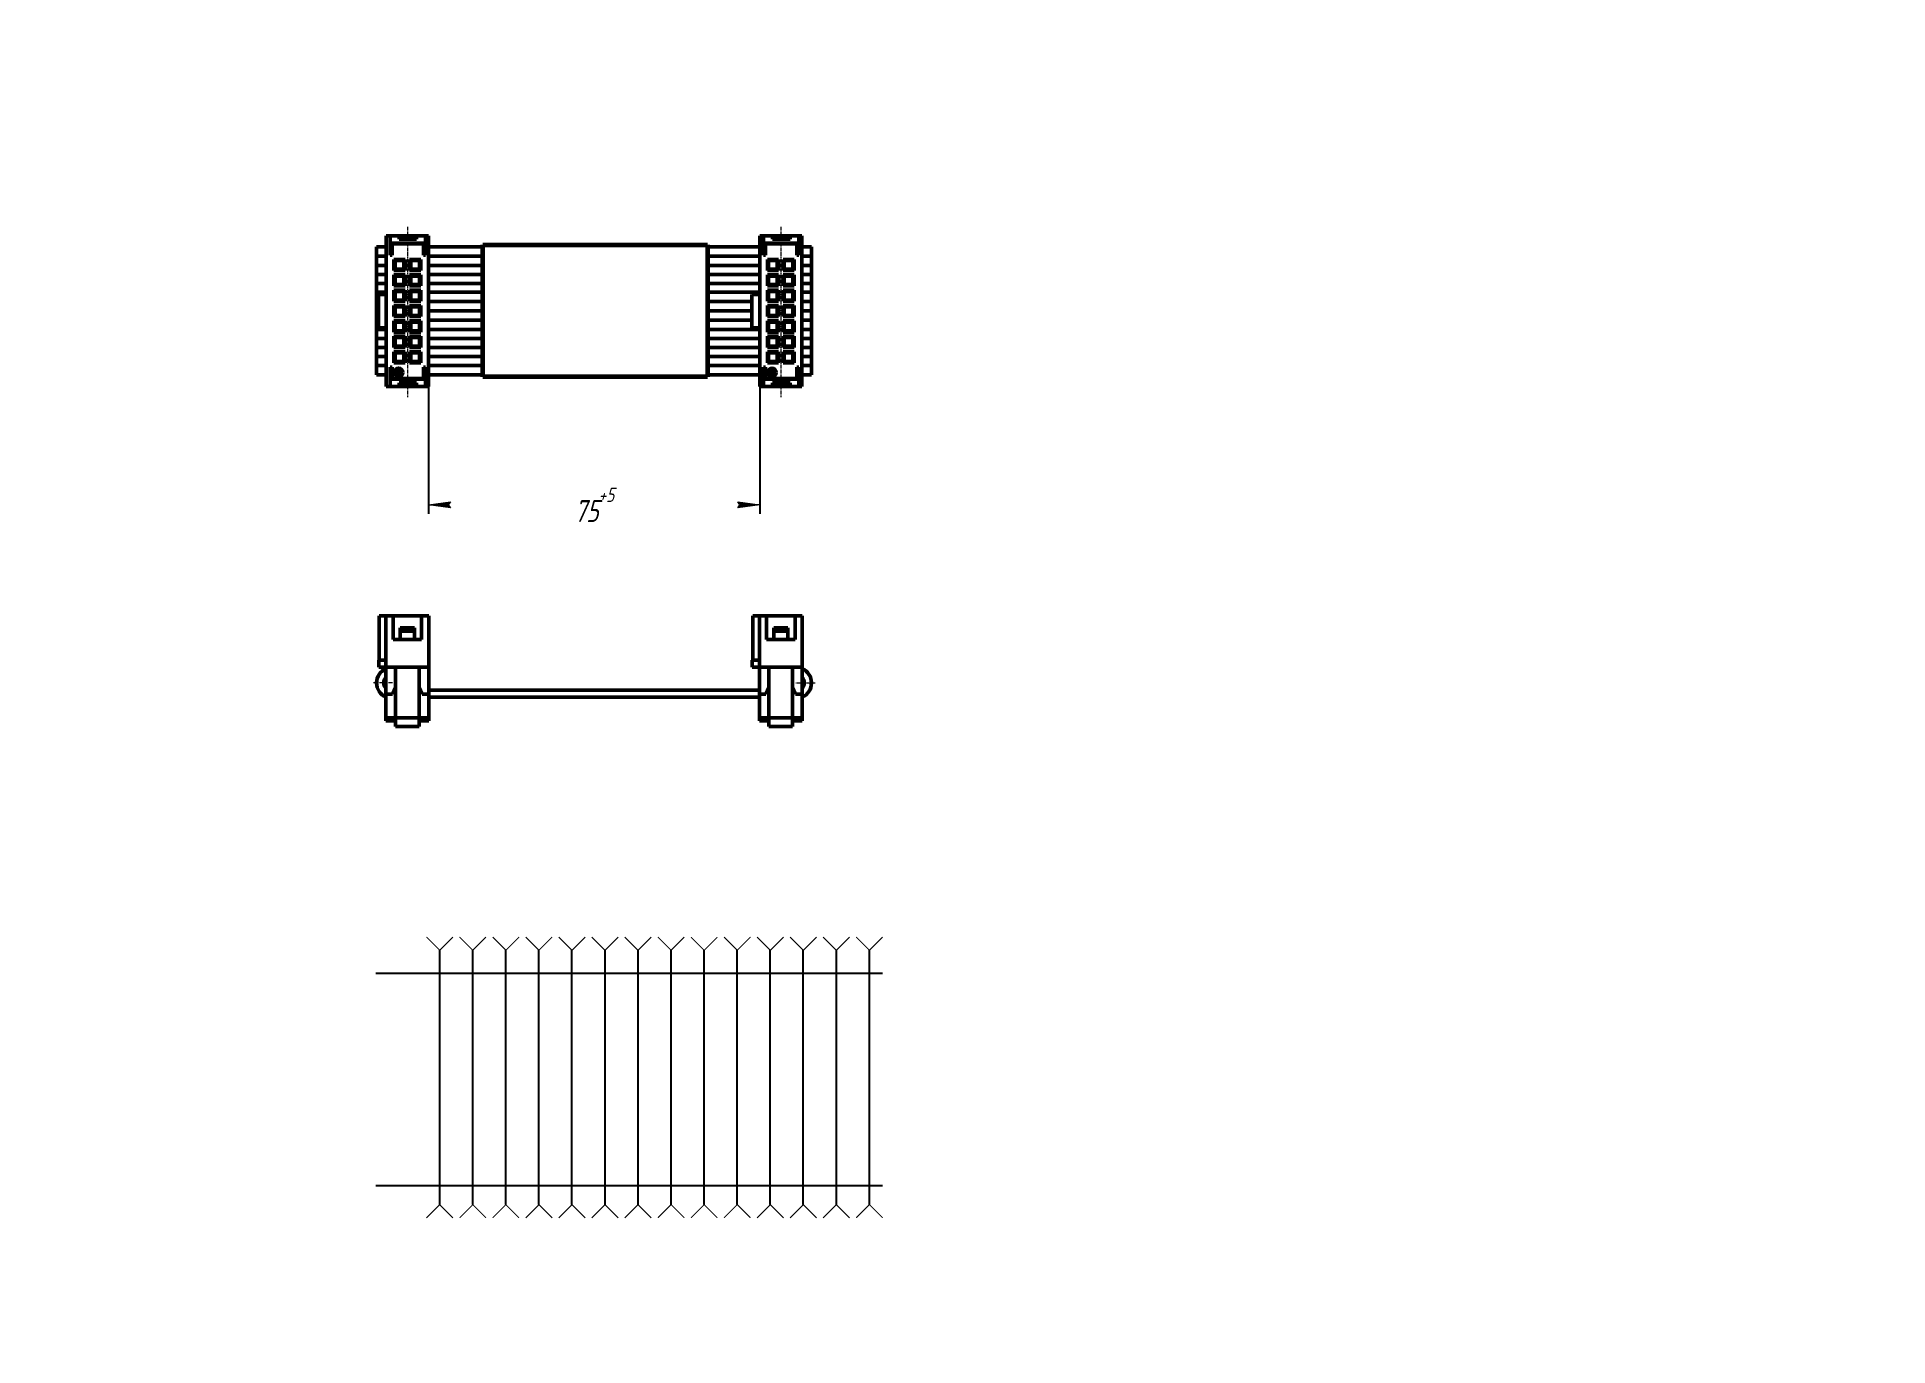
# Model space of a CAD drawing. Header units: millimetres. Extents: x 0 to 420, y 0 to 297.
import ezdxf

# ---------------------------------------------------------------- set-up
doc = ezdxf.new("R2010")
doc.units = ezdxf.units.MM
for name, pattern in [('K5LT32820', [0]), ('K5LT32821', [1.2, 0.75, -0.15, 0.15, -0.15]), ('K5LT32822', [0.2, 0.125, -0.025, 0.025, -0.025]), ('K5LT32823', [0]), ('K5LT_BASIC', [0]), ('K5LT_THIN', [0])]:
    doc.linetypes.add(name, pattern=pattern)
doc.styles.add('KDIMTEXTSTYLE', font='GOST_AU.SHX', dxfattribs={"width": 0.96, "oblique": 15, "height": 5})
doc.dimstyles.new('KDIMSTYLE (1.00)', dxfattribs={"dimtxt": 5, "dimasz": 1, "dimexe": 2, "dimexo": 0, "dimgap": 1, "dimtad": 1, "dimtxsty": 'KDIMTEXTSTYLE', "dimsah": 1, "dimcen": 0, "dimdle": 1, "dimadec": 0, "dimazin": 0, "dimtfac": 0.667, "dimtmove": 0, "dimatfit": 3, "dimfxl": 1, "dimtvp": 1, "dimtolj": 1, "dimtzin": 0, "dimarcsym": 0})

# ---------------------------------------------------------------- blocks, each defined once
blk = doc.blocks.new('U0')
at = {"color": 14, "linetype": 'K5LT32821', "lineweight": 20, "true_color": 0xa50000}
blk.add_line((168.77, 253.92), (168.77, 215.31), dxfattribs=at)
at = {"color": 174, "linetype": 'K5LT32820', "lineweight": 50, "true_color": 0x0000a5}
for p, q in [((164, 251.91), (164, 217.71)), ((173.54, 251.91), (164, 251.91)), ((164.87, 247.51), (164.87, 251.91)), ((172.87, 250.25), (164.87, 250.25)), ((172.42, 250.11), (165.33, 250.11)), ((165.33, 247.51), (165.33, 250.11)), ((166.89, 251.11), (166.89, 251.91)), ((170.86, 251.11), (166.89, 251.11)), ((170.86, 251.91), (170.86, 251.11)), ((172.42, 247.51), (172.42, 250.11)), ((172.87, 250.11), (172.87, 251.91)), ((172.87, 247.51), (172.87, 251.91)), ((173.54, 251.91), (173.54, 217.71)), ((165.33, 247.51), (164.87, 247.51)), ((166.01, 246.26), (165.73, 246.54)), ((168.25, 246.54), (165.73, 246.54)), ((165.73, 246.54), (165.73, 244.02)), ((165.73, 244.02), (166.01, 244.3)), ((168.25, 244.02), (165.73, 244.02)), ((167.97, 246.26), (166.01, 246.26)), ((166.01, 244.3), (166.01, 246.26)), ((167.97, 244.3), (166.01, 244.3)), ((167.97, 246.26), (168.25, 246.54)), ((167.97, 244.3), (167.97, 246.26)), ((168.25, 244.02), (167.97, 244.3)), ((168.25, 246.54), (168.25, 244.02)), ((169.56, 246.26), (169.28, 246.54)), ((171.8, 246.54), (169.28, 246.54)), ((169.28, 246.54), (169.28, 244.02)), ((169.28, 244.02), (169.56, 244.3)), ((171.8, 244.02), (169.28, 244.02)), ((171.52, 246.26), (169.56, 246.26)), ((169.56, 244.3), (169.56, 246.26)), ((171.52, 244.3), (169.56, 244.3)), ((171.52, 246.26), (171.8, 246.54)), ((171.52, 244.3), (171.52, 246.26)), ((171.8, 244.02), (171.52, 244.3)), ((171.8, 246.54), (171.8, 244.02)), ((172.87, 247.51), (172.42, 247.51)), ((166.01, 242.77), (165.73, 243.05)), ((168.25, 243.05), (165.73, 243.05)), ((165.73, 243.05), (165.73, 240.53)), ((165.73, 240.53), (166.01, 240.81)), ((168.25, 240.53), (165.73, 240.53)), ((166.01, 239.28), (165.73, 239.56)), ((168.25, 239.56), (165.73, 239.56)), ((165.73, 239.56), (165.73, 237.04)), ((167.97, 242.77), (166.01, 242.77)), ((166.01, 240.81), (166.01, 242.77)), ((167.97, 240.81), (166.01, 240.81)), ((167.97, 242.77), (168.25, 243.05)), ((167.97, 240.81), (167.97, 242.77)), ((168.25, 240.53), (167.97, 240.81)), ((167.97, 239.28), (168.25, 239.56)), ((168.25, 243.05), (168.25, 240.53)), ((168.25, 239.56), (168.25, 237.04)), ((169.56, 242.77), (169.28, 243.05)), ((171.8, 243.05), (169.28, 243.05)), ((169.28, 243.05), (169.28, 240.53)), ((169.28, 240.53), (169.56, 240.81)), ((171.8, 240.53), (169.28, 240.53)), ((169.56, 239.28), (169.28, 239.56)), ((171.8, 239.56), (169.28, 239.56)), ((169.28, 239.56), (169.28, 237.04)), ((171.52, 242.77), (169.56, 242.77)), ((169.56, 240.81), (169.56, 242.77)), ((171.52, 240.81), (169.56, 240.81)), ((171.52, 242.77), (171.8, 243.05)), ((171.52, 240.81), (171.52, 242.77)), ((171.8, 240.53), (171.52, 240.81)), ((171.52, 239.28), (171.8, 239.56)), ((171.8, 243.05), (171.8, 240.53)), ((171.8, 239.56), (171.8, 237.04)), ((162.2, 238.61), (162.2, 231.01)), ((162.2, 238.61), (164, 238.61)), ((165.73, 237.04), (166.01, 237.32)), ((168.25, 237.04), (165.73, 237.04)), ((166.01, 235.79), (165.73, 236.07)), ((168.25, 236.07), (165.73, 236.07)), ((165.73, 236.07), (165.73, 233.55)), ((167.97, 239.28), (166.01, 239.28)), ((166.01, 237.32), (166.01, 239.28)), ((167.97, 237.32), (166.01, 237.32)), ((167.97, 235.79), (166.01, 235.79)), ((166.01, 233.83), (166.01, 235.79)), ((167.97, 237.32), (167.97, 239.28)), ((168.25, 237.04), (167.97, 237.32)), ((167.97, 235.79), (168.25, 236.07)), ((167.97, 233.83), (167.97, 235.79)), ((168.25, 236.07), (168.25, 233.55)), ((169.28, 237.04), (169.56, 237.32)), ((171.8, 237.04), (169.28, 237.04)), ((169.56, 235.79), (169.28, 236.07)), ((171.8, 236.07), (169.28, 236.07)), ((169.28, 236.07), (169.28, 233.55)), ((171.52, 239.28), (169.56, 239.28)), ((169.56, 237.32), (169.56, 239.28)), ((171.52, 237.32), (169.56, 237.32)), ((171.52, 235.79), (169.56, 235.79)), ((169.56, 233.83), (169.56, 235.79)), ((171.52, 237.32), (171.52, 239.28)), ((171.8, 237.04), (171.52, 237.32)), ((171.52, 235.79), (171.8, 236.07)), ((171.52, 233.83), (171.52, 235.79)), ((171.8, 236.07), (171.8, 233.55)), ((162.2, 231.01), (164, 231.01)), ((165.73, 233.55), (166.01, 233.83)), ((168.25, 233.55), (165.73, 233.55)), ((166.01, 232.3), (165.73, 232.58)), ((168.25, 232.58), (165.73, 232.58)), ((165.73, 232.58), (165.73, 230.06)), ((167.97, 233.83), (166.01, 233.83)), ((167.97, 232.3), (166.01, 232.3)), ((166.01, 230.34), (166.01, 232.3)), ((168.25, 233.55), (167.97, 233.83)), ((167.97, 232.3), (168.25, 232.58)), ((167.97, 230.34), (167.97, 232.3)), ((168.25, 232.58), (168.25, 230.06)), ((169.28, 233.55), (169.56, 233.83)), ((171.8, 233.55), (169.28, 233.55)), ((169.56, 232.3), (169.28, 232.58)), ((171.8, 232.58), (169.28, 232.58)), ((169.28, 232.58), (169.28, 230.06)), ((171.52, 233.83), (169.56, 233.83)), ((171.52, 232.3), (169.56, 232.3)), ((169.56, 230.34), (169.56, 232.3)), ((171.8, 233.55), (171.52, 233.83)), ((171.52, 232.3), (171.8, 232.58)), ((171.52, 230.34), (171.52, 232.3)), ((171.8, 232.58), (171.8, 230.06)), ((165.73, 230.06), (166.01, 230.34)), ((168.25, 230.06), (165.73, 230.06)), ((166.01, 228.81), (165.73, 229.09)), ((168.25, 229.09), (165.73, 229.09)), ((165.73, 229.09), (165.73, 226.57)), ((165.73, 226.57), (166.01, 226.85)), ((167.97, 230.34), (166.01, 230.34)), ((167.97, 228.81), (166.01, 228.81)), ((166.01, 226.85), (166.01, 228.81)), ((167.97, 226.85), (166.01, 226.85)), ((168.25, 230.06), (167.97, 230.34)), ((167.97, 228.81), (168.25, 229.09)), ((167.97, 226.85), (167.97, 228.81)), ((168.25, 226.57), (167.97, 226.85)), ((168.25, 229.09), (168.25, 226.57)), ((169.28, 230.06), (169.56, 230.34)), ((171.8, 230.06), (169.28, 230.06)), ((169.56, 228.81), (169.28, 229.09)), ((171.8, 229.09), (169.28, 229.09)), ((169.28, 229.09), (169.28, 226.57)), ((169.28, 226.57), (169.56, 226.85)), ((171.52, 230.34), (169.56, 230.34)), ((171.52, 228.81), (169.56, 228.81)), ((169.56, 226.85), (169.56, 228.81)), ((171.52, 226.85), (169.56, 226.85)), ((171.8, 230.06), (171.52, 230.34)), ((171.52, 228.81), (171.8, 229.09)), ((171.52, 226.85), (171.52, 228.81)), ((171.8, 226.57), (171.52, 226.85)), ((171.8, 229.09), (171.8, 226.57)), ((168.25, 226.57), (165.73, 226.57)), ((166.01, 225.32), (165.73, 225.6)), ((168.25, 225.6), (165.73, 225.6)), ((165.73, 225.6), (165.73, 223.08)), ((165.73, 223.08), (166.01, 223.36)), ((168.25, 223.08), (165.73, 223.08)), ((167.97, 225.32), (166.01, 225.32)), ((166.01, 223.36), (166.01, 225.32)), ((167.97, 223.36), (166.01, 223.36)), ((167.97, 225.32), (168.25, 225.6)), ((167.97, 223.36), (167.97, 225.32)), ((168.25, 223.08), (167.97, 223.36)), ((168.25, 225.6), (168.25, 223.08)), ((171.8, 226.57), (169.28, 226.57)), ((169.56, 225.32), (169.28, 225.6)), ((171.8, 225.6), (169.28, 225.6)), ((169.28, 225.6), (169.28, 223.08)), ((169.28, 223.08), (169.56, 223.36)), ((171.8, 223.08), (169.28, 223.08)), ((171.52, 225.32), (169.56, 225.32)), ((169.56, 223.36), (169.56, 225.32)), ((171.52, 223.36), (169.56, 223.36)), ((171.52, 225.32), (171.8, 225.6)), ((171.52, 223.36), (171.52, 225.32)), ((171.8, 223.08), (171.52, 223.36)), ((171.8, 225.6), (171.8, 223.08)), ((165.33, 222.11), (164.87, 222.11)), ((164.87, 222.11), (164.87, 217.71)), ((172.87, 219.37), (164.87, 219.37)), ((165.33, 222.11), (165.33, 219.51)), ((172.42, 219.51), (165.33, 219.51)), ((170.86, 218.51), (166.89, 218.51)), ((166.89, 218.51), (166.89, 217.71)), ((170.86, 217.71), (170.86, 218.51)), ((172.87, 222.11), (172.42, 222.11)), ((172.42, 222.11), (172.42, 219.51)), ((172.87, 222.11), (172.87, 217.71)), ((172.87, 219.51), (172.87, 217.71)), ((173.54, 217.71), (164, 217.71))]:
    blk.add_line(p, q, dxfattribs=at)
blk = doc.blocks.new('U1')
at = {"color": 150, "linetype": 'K5LT_BASIC', "lineweight": 60, "true_color": 0x0080ff}
for p, q in [((101.14, 249.87), (152.14, 249.87)), ((101.14, 219.87), (101.14, 249.87)), ((152.14, 249.87), (152.14, 219.87)), ((152.14, 219.87), (101.14, 219.87))]:
    blk.add_line(p, q, dxfattribs=at)
blk = doc.blocks.new('U2')
at = {"color": 14, "linetype": 'K5LT32821', "lineweight": 20, "true_color": 0xa50000}
blk.add_line((84.03, 253.92), (84.03, 215.31), dxfattribs=at)
at = {"color": 174, "linetype": 'K5LT32820', "lineweight": 50, "true_color": 0x0000a5}
for p, q in [((79.26, 251.91), (79.26, 217.71)), ((88.8, 251.91), (79.26, 251.91)), ((80.14, 247.51), (80.14, 251.91)), ((88.14, 250.25), (80.14, 250.25)), ((87.69, 250.11), (80.59, 250.11)), ((80.59, 247.51), (80.59, 250.11)), ((82.16, 251.11), (82.16, 251.91)), ((86.12, 251.11), (82.16, 251.11)), ((86.12, 251.91), (86.12, 251.11)), ((87.69, 247.51), (87.69, 250.11)), ((88.14, 250.11), (88.14, 251.91)), ((88.14, 247.51), (88.14, 251.91)), ((88.8, 251.91), (88.8, 217.71)), ((80.59, 247.51), (80.14, 247.51)), ((81.28, 246.26), (81, 246.54)), ((83.52, 246.54), (81, 246.54)), ((81, 246.54), (81, 244.02)), ((81, 244.02), (81.28, 244.3)), ((83.52, 244.02), (81, 244.02)), ((83.24, 246.26), (81.28, 246.26)), ((81.28, 244.3), (81.28, 246.26)), ((83.24, 244.3), (81.28, 244.3)), ((83.24, 246.26), (83.52, 246.54)), ((83.24, 244.3), (83.24, 246.26)), ((83.52, 244.02), (83.24, 244.3)), ((83.52, 246.54), (83.52, 244.02)), ((84.83, 246.26), (84.55, 246.54)), ((87.07, 246.54), (84.55, 246.54)), ((84.55, 246.54), (84.55, 244.02)), ((84.55, 244.02), (84.83, 244.3)), ((87.07, 244.02), (84.55, 244.02)), ((86.79, 246.26), (84.83, 246.26)), ((84.83, 244.3), (84.83, 246.26)), ((86.79, 244.3), (84.83, 244.3)), ((86.79, 246.26), (87.07, 246.54)), ((86.79, 244.3), (86.79, 246.26)), ((87.07, 244.02), (86.79, 244.3)), ((87.07, 246.54), (87.07, 244.02)), ((88.14, 247.51), (87.69, 247.51)), ((81.28, 242.77), (81, 243.05)), ((83.52, 243.05), (81, 243.05)), ((81, 243.05), (81, 240.53)), ((81, 240.53), (81.28, 240.81)), ((83.52, 240.53), (81, 240.53)), ((81.28, 239.28), (81, 239.56)), ((83.52, 239.56), (81, 239.56)), ((81, 239.56), (81, 237.04)), ((83.24, 242.77), (81.28, 242.77)), ((81.28, 240.81), (81.28, 242.77)), ((83.24, 240.81), (81.28, 240.81)), ((83.24, 242.77), (83.52, 243.05)), ((83.24, 240.81), (83.24, 242.77)), ((83.52, 240.53), (83.24, 240.81)), ((83.24, 239.28), (83.52, 239.56)), ((83.52, 243.05), (83.52, 240.53)), ((83.52, 239.56), (83.52, 237.04)), ((84.83, 242.77), (84.55, 243.05)), ((87.07, 243.05), (84.55, 243.05)), ((84.55, 243.05), (84.55, 240.53)), ((84.55, 240.53), (84.83, 240.81)), ((87.07, 240.53), (84.55, 240.53)), ((84.83, 239.28), (84.55, 239.56)), ((87.07, 239.56), (84.55, 239.56)), ((84.55, 239.56), (84.55, 237.04)), ((86.79, 242.77), (84.83, 242.77)), ((84.83, 240.81), (84.83, 242.77)), ((86.79, 240.81), (84.83, 240.81)), ((86.79, 242.77), (87.07, 243.05)), ((86.79, 240.81), (86.79, 242.77)), ((87.07, 240.53), (86.79, 240.81)), ((86.79, 239.28), (87.07, 239.56)), ((87.07, 243.05), (87.07, 240.53)), ((87.07, 239.56), (87.07, 237.04)), ((77.46, 238.61), (77.46, 231.01)), ((77.46, 238.61), (79.26, 238.61)), ((81, 237.04), (81.28, 237.32)), ((83.52, 237.04), (81, 237.04)), ((81.28, 235.79), (81, 236.07)), ((83.52, 236.07), (81, 236.07)), ((81, 236.07), (81, 233.55)), ((83.24, 239.28), (81.28, 239.28)), ((81.28, 237.32), (81.28, 239.28)), ((83.24, 237.32), (81.28, 237.32)), ((83.24, 235.79), (81.28, 235.79)), ((81.28, 233.83), (81.28, 235.79)), ((83.24, 237.32), (83.24, 239.28)), ((83.52, 237.04), (83.24, 237.32)), ((83.24, 235.79), (83.52, 236.07)), ((83.24, 233.83), (83.24, 235.79)), ((83.52, 236.07), (83.52, 233.55)), ((84.55, 237.04), (84.83, 237.32)), ((87.07, 237.04), (84.55, 237.04)), ((84.83, 235.79), (84.55, 236.07)), ((87.07, 236.07), (84.55, 236.07)), ((84.55, 236.07), (84.55, 233.55)), ((86.79, 239.28), (84.83, 239.28)), ((84.83, 237.32), (84.83, 239.28)), ((86.79, 237.32), (84.83, 237.32)), ((86.79, 235.79), (84.83, 235.79)), ((84.83, 233.83), (84.83, 235.79)), ((86.79, 237.32), (86.79, 239.28)), ((87.07, 237.04), (86.79, 237.32)), ((86.79, 235.79), (87.07, 236.07)), ((86.79, 233.83), (86.79, 235.79)), ((87.07, 236.07), (87.07, 233.55)), ((77.46, 231.01), (79.26, 231.01)), ((81, 233.55), (81.28, 233.83)), ((83.52, 233.55), (81, 233.55)), ((81.28, 232.3), (81, 232.58)), ((83.52, 232.58), (81, 232.58)), ((81, 232.58), (81, 230.06)), ((83.24, 233.83), (81.28, 233.83)), ((83.24, 232.3), (81.28, 232.3)), ((81.28, 230.34), (81.28, 232.3)), ((83.52, 233.55), (83.24, 233.83)), ((83.24, 232.3), (83.52, 232.58)), ((83.24, 230.34), (83.24, 232.3)), ((83.52, 232.58), (83.52, 230.06)), ((84.55, 233.55), (84.83, 233.83)), ((87.07, 233.55), (84.55, 233.55)), ((84.83, 232.3), (84.55, 232.58)), ((87.07, 232.58), (84.55, 232.58)), ((84.55, 232.58), (84.55, 230.06)), ((86.79, 233.83), (84.83, 233.83)), ((86.79, 232.3), (84.83, 232.3)), ((84.83, 230.34), (84.83, 232.3)), ((87.07, 233.55), (86.79, 233.83)), ((86.79, 232.3), (87.07, 232.58)), ((86.79, 230.34), (86.79, 232.3)), ((87.07, 232.58), (87.07, 230.06)), ((81, 230.06), (81.28, 230.34)), ((83.52, 230.06), (81, 230.06)), ((81.28, 228.81), (81, 229.09)), ((83.52, 229.09), (81, 229.09)), ((81, 229.09), (81, 226.57)), ((81, 226.57), (81.28, 226.85)), ((83.24, 230.34), (81.28, 230.34)), ((83.24, 228.81), (81.28, 228.81)), ((81.28, 226.85), (81.28, 228.81)), ((83.24, 226.85), (81.28, 226.85)), ((83.52, 230.06), (83.24, 230.34)), ((83.24, 228.81), (83.52, 229.09)), ((83.24, 226.85), (83.24, 228.81)), ((83.52, 226.57), (83.24, 226.85)), ((83.52, 229.09), (83.52, 226.57)), ((84.55, 230.06), (84.83, 230.34)), ((87.07, 230.06), (84.55, 230.06)), ((84.83, 228.81), (84.55, 229.09)), ((87.07, 229.09), (84.55, 229.09)), ((84.55, 229.09), (84.55, 226.57)), ((84.55, 226.57), (84.83, 226.85)), ((86.79, 230.34), (84.83, 230.34)), ((86.79, 228.81), (84.83, 228.81)), ((84.83, 226.85), (84.83, 228.81)), ((86.79, 226.85), (84.83, 226.85)), ((87.07, 230.06), (86.79, 230.34)), ((86.79, 228.81), (87.07, 229.09)), ((86.79, 226.85), (86.79, 228.81)), ((87.07, 226.57), (86.79, 226.85)), ((87.07, 229.09), (87.07, 226.57)), ((83.52, 226.57), (81, 226.57)), ((81.28, 225.32), (81, 225.6)), ((83.52, 225.6), (81, 225.6)), ((81, 225.6), (81, 223.08)), ((81, 223.08), (81.28, 223.36)), ((83.52, 223.08), (81, 223.08)), ((83.24, 225.32), (81.28, 225.32)), ((81.28, 223.36), (81.28, 225.32)), ((83.24, 223.36), (81.28, 223.36)), ((83.24, 225.32), (83.52, 225.6)), ((83.24, 223.36), (83.24, 225.32)), ((83.52, 223.08), (83.24, 223.36)), ((83.52, 225.6), (83.52, 223.08)), ((87.07, 226.57), (84.55, 226.57)), ((84.83, 225.32), (84.55, 225.6)), ((87.07, 225.6), (84.55, 225.6)), ((84.55, 225.6), (84.55, 223.08)), ((84.55, 223.08), (84.83, 223.36)), ((87.07, 223.08), (84.55, 223.08)), ((86.79, 225.32), (84.83, 225.32)), ((84.83, 223.36), (84.83, 225.32)), ((86.79, 223.36), (84.83, 223.36)), ((86.79, 225.32), (87.07, 225.6)), ((86.79, 223.36), (86.79, 225.32)), ((87.07, 223.08), (86.79, 223.36)), ((87.07, 225.6), (87.07, 223.08)), ((80.59, 222.11), (80.14, 222.11)), ((80.14, 222.11), (80.14, 217.71)), ((88.14, 219.37), (80.14, 219.37)), ((80.59, 222.11), (80.59, 219.51)), ((87.69, 219.51), (80.59, 219.51)), ((86.12, 218.51), (82.16, 218.51)), ((82.16, 218.51), (82.16, 217.71)), ((86.12, 217.71), (86.12, 218.51)), ((88.14, 222.11), (87.69, 222.11)), ((87.69, 222.11), (87.69, 219.51)), ((88.14, 222.11), (88.14, 217.71)), ((88.14, 219.51), (88.14, 217.71)), ((88.8, 217.71), (79.26, 217.71))]:
    blk.add_line(p, q, dxfattribs=at)
blk = doc.blocks.new('KDIMARROW_01')
blk.add_hatch(color=0).paths.add_polyline_path([(-5, -0.66), (0, 0), (-5, 0.66), (-4.5, 0)])
at = {"color": 0, "linetype": 'K5LT_THIN', "lineweight": 18}
for p, q in [((-4.5, 0), (-5, 0.66)), ((-5, 0.66), (0, 0)), ((0, 0), (-5, -0.66)), ((-5, -0.66), (-4.5, 0)), ((0, 0), (-1, 0))]:
    blk.add_line(p, q, dxfattribs=at)

msp = doc.modelspace()

# ---------------------------------------------------------------- hatches: boundary and pattern name
at = {"true_color": 0x0000a5}
for points in [[(83.016, 220.905), (82.732, 220.221), (82.048, 219.938), (81.365, 220.221), (81.081, 220.905), (81.365, 221.589), (82.048, 221.873), (82.732, 221.589)], [(167.748, 220.873), (167.465, 220.189), (166.781, 219.905), (166.097, 220.189), (165.813, 220.873), (166.097, 221.557), (166.781, 221.84), (167.465, 221.557)]]:
    msp.add_hatch(color=174, dxfattribs=at).paths.add_polyline_path(points)

# ---------------------------------------------------------------- linework, layer by layer
at = {"color": 174, "linetype": 'K5LT32820', "lineweight": 50, "true_color": 0x0000a5}
for p, q in [((77.067, 249.397), (77.067, 243.187)), ((77.067, 249.397), (79.263, 249.397)), ((101.142, 249.397), (88.803, 249.397)), ((163.995, 249.397), (152.142, 249.397)), ((175.731, 249.397), (173.535, 249.397)), ((175.731, 249.397), (175.731, 243.187)), ((77.067, 247.294), (77.067, 241.084)), ((77.067, 247.294), (79.263, 247.294)), ((77.067, 245.191), (79.263, 245.191)), ((101.142, 247.294), (88.803, 247.294)), ((101.142, 245.191), (88.803, 245.191)), ((163.995, 247.294), (152.142, 247.294)), ((163.995, 245.191), (152.142, 245.191)), ((175.731, 247.294), (173.535, 247.294)), ((175.731, 245.191), (173.535, 245.191)), ((175.731, 247.294), (175.731, 241.084)), ((77.067, 243.087), (79.263, 243.087)), ((77.067, 241.084), (77.067, 222.437)), ((77.067, 241.084), (79.263, 241.084)), ((101.142, 243.087), (88.803, 243.087)), ((101.142, 241.084), (88.803, 241.084)), ((163.995, 243.087), (152.142, 243.087)), ((163.995, 241.084), (152.142, 241.084)), ((175.731, 243.087), (173.535, 243.087)), ((175.731, 241.084), (173.535, 241.084)), ((175.731, 241.084), (175.731, 222.437)), ((77.067, 239.08), (79.263, 239.08)), ((77.067, 239.026), (77.067, 220.38)), ((77.067, 236.977), (77.463, 236.977)), ((101.142, 239.08), (88.803, 239.08)), ((101.142, 236.977), (88.803, 236.977)), ((163.995, 239.08), (152.142, 239.08)), ((162.195, 236.977), (152.142, 236.977)), ((175.731, 239.08), (173.535, 239.08)), ((175.731, 236.977), (173.535, 236.977)), ((175.731, 239.026), (175.731, 220.38)), ((77.067, 234.873), (77.463, 234.873)), ((77.067, 232.77), (77.463, 232.77)), ((101.142, 234.873), (88.803, 234.873)), ((101.142, 232.77), (88.803, 232.77)), ((162.195, 234.873), (152.142, 234.873)), ((162.195, 232.77), (152.142, 232.77)), ((175.731, 234.873), (173.535, 234.873)), ((175.731, 232.77), (173.535, 232.77)), ((77.067, 230.667), (79.263, 230.667)), ((77.067, 228.61), (79.263, 228.61)), ((101.142, 230.667), (88.803, 230.667)), ((101.142, 228.61), (88.803, 228.61)), ((163.995, 230.667), (152.142, 230.667)), ((163.995, 228.61), (152.142, 228.61)), ((175.731, 230.667), (173.535, 230.667)), ((175.731, 228.61), (173.535, 228.61)), ((77.067, 226.552), (79.263, 226.552)), ((77.067, 224.495), (79.263, 224.495)), ((101.142, 226.552), (88.803, 226.552)), ((101.142, 224.495), (88.803, 224.495)), ((163.995, 226.552), (152.142, 226.552)), ((163.995, 224.495), (152.142, 224.495)), ((175.731, 226.552), (173.535, 226.552)), ((175.731, 224.495), (173.535, 224.495)), ((77.067, 222.437), (79.263, 222.437)), ((77.067, 220.38), (79.263, 220.38)), ((101.142, 222.437), (88.803, 222.437)), ((101.142, 220.38), (88.803, 220.38)), ((163.995, 222.437), (152.142, 222.437)), ((163.995, 220.38), (152.142, 220.38)), ((175.731, 222.437), (173.535, 222.437)), ((175.731, 220.38), (173.535, 220.38)), ((77.673, 165.68), (88.893, 165.68)), ((77.673, 165.68), (77.673, 155.636)), ((79.173, 165.68), (79.173, 142.514)), ((80.793, 165.68), (80.793, 160.334)), ((87.273, 165.68), (87.273, 160.334)), ((88.893, 142.514), (88.893, 165.68)), ((162.405, 165.68), (173.625, 165.68)), ((162.405, 165.68), (162.405, 155.636)), ((163.905, 165.68), (163.905, 142.514)), ((165.525, 165.68), (165.525, 160.334)), ((172.005, 165.68), (172.005, 160.334)), ((173.625, 142.514), (173.625, 165.68)), ((80.793, 160.334), (87.273, 160.334)), ((82.426, 162.184), (82.426, 162.955)), ((82.426, 162.955), (85.64, 162.955)), ((82.426, 162.184), (82.426, 160.334)), ((82.426, 162.184), (85.64, 162.184)), ((85.64, 162.955), (85.64, 162.184)), ((85.64, 162.184), (85.64, 160.334)), ((165.525, 160.334), (172.005, 160.334)), ((167.159, 162.184), (167.159, 162.955)), ((167.159, 162.955), (170.372, 162.955)), ((167.159, 162.184), (167.159, 160.334)), ((167.159, 162.184), (170.372, 162.184)), ((170.372, 162.955), (170.372, 162.184)), ((170.372, 162.184), (170.372, 160.334)), ((79.173, 155.636), (77.553, 155.636)), ((77.553, 154.016), (77.553, 155.636)), ((163.905, 155.636), (162.285, 155.636)), ((162.285, 154.016), (162.285, 155.636)), ((79.173, 154.016), (77.553, 154.016)), ((88.893, 154.016), (79.173, 154.016)), ((87.435, 154.016), (79.173, 154.016)), ((79.173, 154.016), (88.893, 154.016)), ((81.36, 154.016), (81.36, 142.514)), ((86.706, 142.514), (86.706, 154.016)), ((163.905, 154.016), (162.285, 154.016)), ((173.625, 154.016), (163.905, 154.016)), ((172.167, 154.016), (163.905, 154.016)), ((163.905, 154.016), (173.625, 154.016)), ((166.092, 154.016), (166.092, 142.514)), ((171.438, 142.514), (171.438, 154.016)), ((79.173, 147.881), (80.385, 147.881)), ((80.385, 147.881), (80.656, 147.881)), ((80.656, 147.881), (81.36, 149.388)), ((87.411, 147.881), (86.706, 149.388)), ((87.681, 147.881), (87.411, 147.881)), ((88.893, 147.881), (87.681, 147.881)), ((163.905, 148.793), (88.893, 148.793)), ((163.905, 147.2), (88.893, 147.2)), ((163.905, 147.881), (165.118, 147.881)), ((165.118, 147.881), (165.388, 147.881)), ((165.388, 147.881), (166.092, 149.388)), ((172.143, 147.881), (171.438, 149.388)), ((172.413, 147.881), (172.143, 147.881)), ((173.625, 147.881), (172.413, 147.881)), ((88.893, 142.514), (79.173, 142.514)), ((79.173, 141.882), (79.173, 142.514)), ((81.36, 141.882), (79.173, 141.882)), ((81.36, 140.57), (81.36, 142.514)), ((86.706, 140.57), (81.36, 140.57)), ((86.706, 140.57), (86.706, 142.514)), ((88.893, 141.882), (86.706, 141.882)), ((88.893, 142.514), (88.893, 141.882)), ((173.625, 142.514), (163.905, 142.514)), ((163.905, 141.882), (163.905, 142.514)), ((166.092, 141.882), (163.905, 141.882)), ((166.092, 140.57), (166.092, 142.514)), ((171.438, 140.57), (166.092, 140.57)), ((171.438, 140.57), (171.438, 142.514)), ((173.625, 141.882), (171.438, 141.882)), ((173.625, 142.514), (173.625, 141.882))]:
    msp.add_line(p, q, dxfattribs=at)
at = {"color": 14, "linetype": 'K5LT32822', "lineweight": 20, "true_color": 0xa50000}
for p, q in [((80.631, 150.452), (76.157, 150.452)), ((80.631, 150.452), (76.157, 150.452)), ((172.167, 150.452), (176.641, 150.452))]:
    msp.add_line(p, q, dxfattribs=at)
at = {"color": 5, "linetype": 'K5LT32823', "lineweight": 25, "true_color": 0x0000ff}
for p, q in [((91.383, 32.067), (91.383, 89.781)), ((98.883, 32.067), (98.883, 89.781)), ((106.383, 32.067), (106.383, 89.781)), ((113.883, 32.067), (113.883, 89.781)), ((121.383, 32.067), (121.383, 89.781)), ((128.883, 32.067), (128.883, 89.781)), ((136.383, 32.067), (136.383, 89.781)), ((143.883, 32.067), (143.883, 89.781)), ((151.383, 32.067), (151.383, 89.781)), ((158.883, 32.067), (158.883, 89.781)), ((166.383, 32.067), (166.383, 89.781)), ((173.883, 32.067), (173.883, 89.781)), ((181.383, 32.067), (181.383, 89.781)), ((188.883, 32.067), (188.883, 89.781)), ((76.901, 84.567), (191.883, 84.567)), ((113.883, 32.067), (113.883, 86.781)), ((136.383, 32.067), (136.383, 86.781)), ((143.883, 32.067), (143.883, 86.781)), ((151.383, 32.067), (151.383, 86.781)), ((158.883, 32.067), (158.883, 86.781)), ((166.383, 32.067), (166.383, 86.781)), ((173.883, 32.067), (173.883, 86.781)), ((181.383, 32.067), (181.383, 86.781)), ((188.883, 32.067), (188.883, 86.781)), ((76.901, 36.392), (191.883, 36.392))]:
    msp.add_line(p, q, dxfattribs=at)
at = {"color": 5, "linetype": 'K5LT32823', "true_color": 0x0000ff, "const_width": 0.25}
for points in [[(94.383, 92.781), (91.383, 89.781), (88.383, 92.781)], [(101.883, 92.781), (98.883, 89.781), (95.883, 92.781)], [(109.383, 92.781), (106.383, 89.781), (103.383, 92.781)], [(116.883, 92.781), (113.883, 89.781), (110.883, 92.781)], [(124.383, 92.781), (121.383, 89.781), (118.383, 92.781)], [(131.883, 92.781), (128.883, 89.781), (125.883, 92.781)], [(139.383, 92.781), (136.383, 89.781), (133.383, 92.781)], [(146.883, 92.781), (143.883, 89.781), (140.883, 92.781)], [(154.383, 92.781), (151.383, 89.781), (148.383, 92.781)], [(161.883, 92.781), (158.883, 89.781), (155.883, 92.781)], [(169.383, 92.781), (166.383, 89.781), (163.383, 92.781)], [(176.883, 92.781), (173.883, 89.781), (170.883, 92.781)], [(184.383, 92.781), (181.383, 89.781), (178.383, 92.781)], [(191.883, 92.781), (188.883, 89.781), (185.883, 92.781)], [(94.383, 29.067), (91.383, 32.067), (88.383, 29.067)], [(101.883, 29.067), (98.883, 32.067), (95.883, 29.067)], [(103.383, 29.067), (106.383, 32.067), (109.383, 29.067)], [(110.883, 29.067), (113.883, 32.067), (116.883, 29.067)], [(116.883, 29.067), (113.883, 32.067), (110.883, 29.067)], [(124.383, 29.067), (121.383, 32.067), (118.383, 29.067)], [(125.883, 29.067), (128.883, 32.067), (131.883, 29.067)], [(133.383, 29.067), (136.383, 32.067), (139.383, 29.067)], [(139.383, 29.067), (136.383, 32.067), (133.383, 29.067)], [(140.883, 29.067), (143.883, 32.067), (146.883, 29.067)], [(146.883, 29.067), (143.883, 32.067), (140.883, 29.067)], [(148.383, 29.067), (151.383, 32.067), (154.383, 29.067)], [(154.383, 29.067), (151.383, 32.067), (148.383, 29.067)], [(155.883, 29.067), (158.883, 32.067), (161.883, 29.067)], [(161.883, 29.067), (158.883, 32.067), (155.883, 29.067)], [(163.383, 29.067), (166.383, 32.067), (169.383, 29.067)], [(169.383, 29.067), (166.383, 32.067), (163.383, 29.067)], [(170.883, 29.067), (173.883, 32.067), (176.883, 29.067)], [(176.883, 29.067), (173.883, 32.067), (170.883, 29.067)], [(178.383, 29.067), (181.383, 32.067), (184.383, 29.067)], [(184.383, 29.067), (181.383, 32.067), (178.383, 29.067)], [(185.883, 29.067), (188.883, 32.067), (191.883, 29.067)], [(191.883, 29.067), (188.883, 32.067), (185.883, 29.067)]]:
    msp.add_lwpolyline(points, dxfattribs=at)
at = {"color": 174, "linetype": 'K5LT32820', "lineweight": 50, "true_color": 0x0000a5}
for centre in [(82.048, 220.905), (166.781, 220.873)]:
    msp.add_circle(centre, 0.967, dxfattribs=at)
for centre, radius, start, end in [((80.631, 150.452), 3.564, 114.14774, 245.85226), ((80.631, 150.452), 1.944, 138.59038, 221.40962), ((172.167, 150.452), 3.564, 294.14774, 65.85226), ((172.167, 150.452), 1.944, 318.59038, 41.40962)]:
    msp.add_arc(centre, radius, start, end, dxfattribs=at)

# ---------------------------------------------------------------- block references
for name in ['U2', 'U0', 'U1']:
    msp.add_blockref(name, (0, 0))

# ---------------------------------------------------------------- dimensions: what is measured, and where the dimension line sits
at = {"color": 7}
msp.add_linear_dim(base=(163.995, 190.842), p1=(88.803, 217.71), p2=(163.995, 217.71), location=(126.399, 190.842), text='\\H5.0;\\W0.965;\\Q15;\\H5.0;\\W0.965;\\Q15;\\Q15;75\\H0.65x;\\S+5^ ;\\H1.5x;', dimstyle='KDIMSTYLE (1.00)', override={"dimexo": 0, "dimblk1": 'KDIMARROW_01', "dimblk2": 'KDIMARROW_01', "dimse1": 0, "dimse2": 0, "dimclrt": 7, "dimtolj": 1}, dxfattribs=at).render()

doc.saveas('drawing.dxf')
